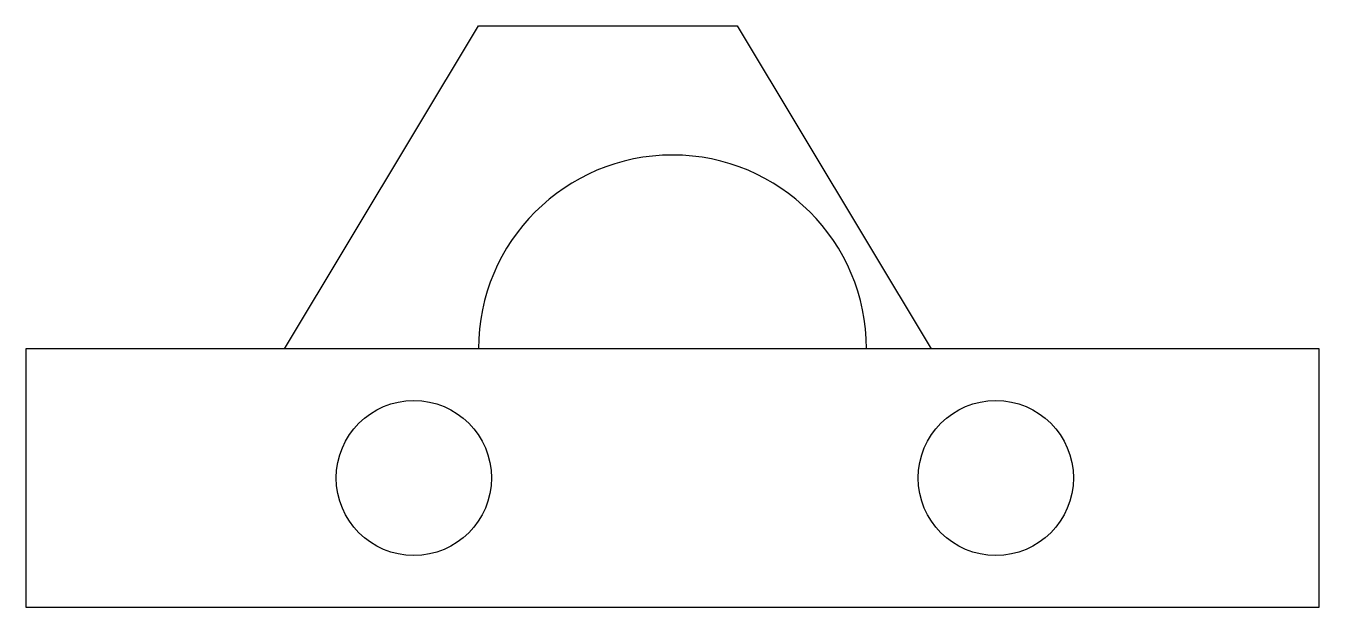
# Model space of a CAD drawing. Extents: x 0 to 200, y 0 to 90.
import ezdxf

# ---------------------------------------------------------------- set-up
doc = ezdxf.new("R2010")
doc.units = 0

msp = doc.modelspace()

# ---------------------------------------------------------------- linework, layer by layer
for p, q in [((40, 40), (70, 90)), ((70, 90), (110, 90)), ((110, 90), (140, 40)), ((200, 40), (0, 40)), ((0, 40), (0, 0)), ((200, 0), (200, 40)), ((0, 0), (200, 0))]:
    msp.add_line(p, q)
for centre in [(60, 20), (150, 20)]:
    msp.add_circle(centre, 12)
msp.add_arc((100, 40), 30, 0, 180)

doc.saveas('drawing.dxf')
